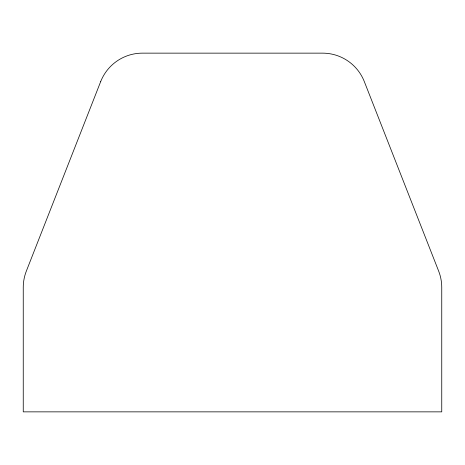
<?xml version="1.0" encoding="UTF-8"?>
<svg xmlns="http://www.w3.org/2000/svg" width="465" height="465" viewBox="0 0 465 465"><rect width="100%" height="100%" fill="white"/><g stroke="black" fill="none" stroke-linecap="round" stroke-linejoin="round"><path stroke-width="0.7" d="M100.678 81.608L26.348 271.083A44.838 44.838 0 0 0 23.25 287.457L23.25 411.856L441.75 411.856L441.75 287.457A44.838 44.838 0 0 0 438.652 271.083L364.322 81.608A44.838 44.838 0 0 0 322.582 53.144L142.418 53.144A44.838 44.838 0 0 0 100.678 81.608"/></g></svg>
